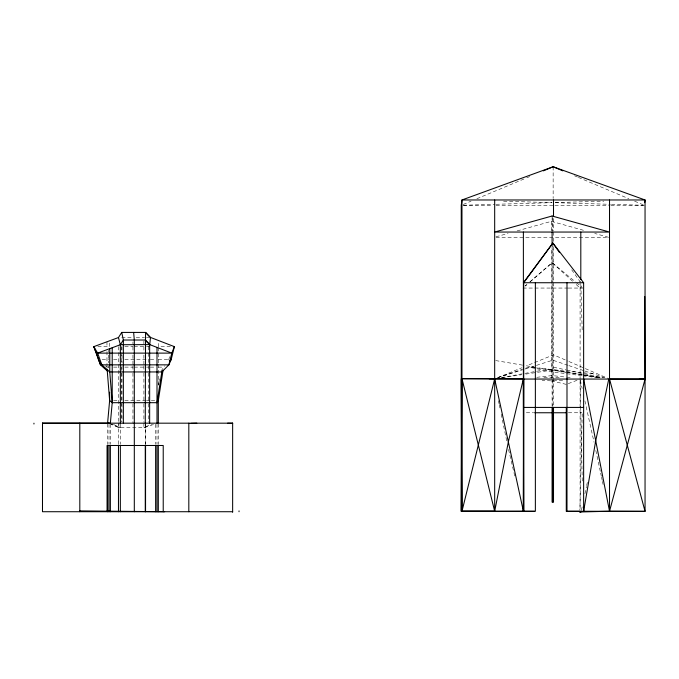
<?xml version="1.0" encoding="UTF-8"?>
<svg xmlns="http://www.w3.org/2000/svg" width="679" height="679" viewBox="0 0 679 679"><rect width="100%" height="100%" fill="white"/><g stroke="black" fill="none" stroke-linecap="round" stroke-linejoin="round"><path stroke-width="0.51" stroke-dasharray="3.4 2.55" d="M582.234 413.859L579.874 509.954M158.368 385.273L158.691 383.228M158.852 382.201L159.497 378.101M581.445 510.226L582.31 506.11M584.925 493.752L586.452 486.537M586.673 485.51L587.327 482.421M168.723 359.963L169.699 356.051M160.974 371.15L164.946 365.726M525.368 286.003L526.946 284.628M530.095 281.895L552.163 262.714L575.639 282.057M525.062 286.003L526.658 284.628M529.849 281.895L552.163 262.714L573.11 281.717M463.205 204.481L471.031 201.196M476.896 198.735L525.775 178.238M526.751 177.822L529.688 176.591M497.571 377.668L521.752 367.797M568.255 383.627L577.133 380.265M143.897 423.178L143.897 427.244L151.723 424.536M153.403 424.511L145.552 427.227L118.469 427.43L111.237 424.35M497.945 377.558L521.854 369.495M525.843 368.154L528.831 367.144L535.4 367.823M497.979 377.626L524.069 369.317M525.079 368.994L552.799 360.167L567.839 365.268M495.976 236.81L508.07 233.432M517.135 230.902L551.382 221.337L585.638 230.902M501.178 377.617L523.849 373.569M524.875 373.382L548.445 369.172L581.835 374.689M501.951 377.736L521.693 374.723M525.852 374.087L553.504 369.86L565.955 371.905M536.716 377.32L552.095 375.58L565.76 377.083M562.662 380.215L551.382 380.902L542.156 380.265M543.896 377.694L552.095 377.235L560.506 377.719M463.367 205.236L495.05 204.32M496.111 204.286L552.095 202.665L502.256 201.154M555.261 202.58L603.852 201.171M143.897 427.244L145.552 427.227M463.367 205.296L492.912 205.296M496.06 205.296L552.799 205.296M554.913 205.296L608.808 205.296M610.896 205.296L643.293 205.296M496.01 237.37L608.808 237.37L594.702 233.432M523.008 288.057L568.077 288.057M568.365 288.057L582.921 288.057M121.736 337.531L132.091 337.531M136.233 337.531L144.517 337.531M146.503 337.531L149.372 337.531M97.861 346.646L109.633 346.646L109.633 340.799M124.843 346.646L133.126 346.646M134.162 346.646L144.517 346.646M146.503 346.646L150.322 346.646M170.37 346.646L158.309 346.646L158.309 342.513M102.173 359.412L108.742 359.412M113.554 359.412L118.469 359.412M124.843 359.412L148.412 359.412M150.322 359.412L155.313 359.412M158.309 359.412L169.173 359.412M105.398 365.726L106.968 367.127L108.742 367.127M113.554 367.127L118.469 367.127M124.843 367.127L133.126 367.127M134.162 367.127L144.517 367.127M146.503 367.127L148.412 367.127M150.322 367.127L155.313 367.127M158.309 367.127L163.554 367.127M113.554 400.542L118.469 400.542M124.843 400.542L145.552 400.542M146.503 400.542L150.322 400.542M151.324 400.542L155.313 400.542M526.335 412.756L533.618 412.756M568.365 412.756L581.886 412.756M118.469 427.43L120.344 427.43L113.087 424.341M555.269 202.698L610.413 204.311M611.465 204.337L644.337 205.296M536.402 367.925L592.92 373.764M566.812 377.201L571.022 377.668M581.835 375.674L552.799 371.939L528.831 367.144M582.879 375.81L597.401 377.677M565.955 372.33L536.682 367.543M566.99 372.482L601.221 377.77M582.879 374.859L600.508 377.77M566.99 372.075L601.221 377.694M495.704 360.574L524.528 365.48M535.672 367.373L526.59 365.828L553.504 354.845L567.992 361.101M553.504 367.246L565.955 369.868M566.99 370.089L603.291 377.745M566.278 384.373L551.382 380.902L551.382 247.928M568.849 365.608L583.898 370.7M584.899 371.04L604.836 377.796M574.493 175.776L577.405 177.007M578.372 177.414L628.822 198.735M634.636 201.196L643.369 204.888M109.913 423.56L118.978 427.43L118.978 423.178M568.96 361.525L608.554 378.636M576.446 282.719L582.115 287.387M576.216 284.535L580.095 288.057M571.701 269.801L580.197 281.87M508.537 449.473L514.809 476.276M580.324 380.181L582.158 388.456M584.899 400.865L594.04 442.241M595.831 450.5L600.448 472.126M600.669 473.153L601.331 476.242M601.552 477.269L602.214 480.359M602.426 481.394L603.088 484.483M498.437 400.703L499.082 403.818M499.294 404.854L499.931 407.969M501.212 414.198L506.755 441.189M580.868 284.849L582.234 331.42M582.242 481.004L580.095 379.145L580.095 280.665M580.095 380.206L580.095 510.201M553.504 218.596L553.504 231.013M553.504 232.048L553.504 241.571M553.504 246.867L553.504 406.348M553.147 166.754L553.147 198.412M552.799 217.713L552.799 231.166M552.867 243.074L552.799 378.016M552.799 380.087L552.799 406.492M552.095 217.017L552.095 231.047M552.095 245.773L552.095 377.235M552.095 378.933L552.095 406.305M551.382 221.337L551.382 231.361M158.309 347.631L158.309 363.265M158.309 364.233L158.309 384.883M158.309 423.866L158.309 443.973M157.002 424.231L157.002 444.261M155.635 424.231L155.635 444.261M148.294 346.553L148.294 351.111M148.294 353.114L148.294 362.892M148.294 365.862L148.294 371.948M148.294 373.009L148.294 401.637M148.294 403.716L148.294 422.151M145.552 422.805L145.552 443.956M145.264 424.197L145.264 444.142M143.897 341.002L143.897 343.939M143.897 346.723L143.897 352.316M143.897 355.066L143.897 364.852M143.897 365.862L143.897 370.938M143.897 373.009L143.897 401.637M143.897 403.716L143.897 422.151M132.948 341.978L132.948 343.812M132.948 346.723L132.948 352.265M132.948 355.066L132.948 364.852M132.948 365.862L132.948 370.938M132.948 373.009L132.948 401.637M132.948 403.716L132.948 423.178M121.991 346.731L121.991 352.24M121.991 355.066L121.991 362.892M121.991 365.862L121.991 370.938M121.991 373.009L121.991 401.637M121.991 403.716L121.991 422.151M121.736 346.646L121.736 365.2M121.736 367.127L121.736 421.744M120.344 424.027L120.344 444.287M118.469 346.646L118.469 421.744M118.469 422.805L118.469 444.049M110.363 424.231L110.363 444.261M109.005 424.231L109.005 444.261M108.402 350.237L108.402 352.155M108.402 355.066L108.402 362.892M108.402 365.862L108.402 367.891M107.621 423.866L107.621 443.973M106.968 341.783L106.968 346.646M106.968 351.561L106.968 367.127"/><path stroke-width="1.02" d="M494.677 378.687L461.966 378.687L494.677 511.304L523.382 511.253L523.721 379.052L461.966 378.687L461.253 378.907L461.966 511.304L534.653 511.329M461.966 378.687L461.253 511.253L494.677 511.177M583.592 381.157L583.634 379.052L609.521 511.253L645.05 511.338L609.521 379.052L645.05 379.145L644.711 296.46M42.505 423.178L108.377 423.144M145.264 423.178L145.552 332.421L121.736 332.421L118.469 337.531L93.812 346.646L100.458 364.852L107.681 371.303M112.213 347.733L112.213 402.689L110.363 423.178L107.621 422.805L109.633 400.542L109.633 392.19M150.322 337.531L145.552 332.421L150.475 337.421L149.652 345.45L149.652 423.178M644.694 202.639L645.05 199.974L553.147 166.754L461.966 199.974L461.253 205.296L461.253 511.253L493.964 511.329M232.642 511.72L42.488 511.72L42.505 423.034M107.129 369.215L109.633 400.542L112.213 402.689L157.002 402.689L161.823 371.948L168.876 364.852L171.21 359.412L174.384 346.646L150.475 337.421M163.062 370.259L158.309 400.542L157.002 402.689M583.592 509.165L583.634 511.253L595.661 441.053L608.783 379.052M489.211 378.823L523.382 378.831L523.721 511.253L523.721 282.736L552.867 243.074L583.634 282.736L583.634 511.253M639.338 379.128L645.05 379.145L609.521 511.253L609.521 199.974M523.382 378.831L508.529 441.053L494.677 511.312L494.677 199.974M580.095 511.253L579.815 511.991L608.808 511.253M174.384 346.646L171.787 353.114L168.876 364.852L101.825 364.852L98.336 359.412M120.344 423.178L120.344 344.728L123.357 340.018L121.736 332.421M170.157 360.965L171.21 359.412L169.818 360.812M95.943 352.189L93.812 346.646L97.657 353.114L171.787 353.114L149.787 344.626L147.53 342.318M581.224 511.253L579.815 511.991L581.886 511.55M543.378 170.853L553.147 166.754L562.849 170.853M123.357 423.178L123.357 340.018L145.264 340.018L149.787 344.626L120.344 344.728L97.657 353.114L101.825 364.852L109.769 371.948L161.823 371.948M191.054 423.357L196.817 423.178M583.634 282.736L523.382 282.736L552.867 243.074L559.547 252.554M523.721 379.052L645.05 379.052M523.721 407.425L583.634 407.425M534.653 412.756L566.278 412.756M42.488 423.178L232.642 423.178M566.99 282.736L566.99 511.253L645.05 511.338L645.05 199.974L461.966 199.974L461.966 511.304L494.677 378.848L523.382 511.253L535.366 511.253L535.366 282.736M579.807 511.329L566.278 511.329L566.278 407.502M79.808 510.897L164.649 511.72M227.635 423.178L232.642 423.263M145.264 340.018L147.47 342.386M96.299 353.114L100.458 364.852M118.469 337.531L120.344 344.728M133.644 332.421L134.306 340.018L134.306 511.72M112.213 402.689L109.769 371.948L109.769 348.641M580.808 232.048L580.808 279.561M553.504 199.974L553.504 216.525M553.504 407.4L553.504 502.121M552.799 407.553L552.799 502.502M552.095 232.048L552.095 244.72M552.095 407.366L552.095 502.121M523.382 232.048L523.382 511.253M239.025 510.897L239.025 511.72M232.642 423.127L232.642 512.246M188.813 423.178L188.813 511.72M163.223 511.703L163.223 445.492L107.061 445.492L107.061 511.1M158.309 398.454L158.309 422.805L157.002 423.178L157.002 347.41M158.309 445.034L158.309 511.72M157.002 445.314L157.002 511.72M155.635 445.314L155.635 511.72M145.552 445L145.552 511.72M145.264 445.195L145.264 511.72M120.344 445.339L120.344 511.72M118.469 445.084L118.469 511.72M110.363 445.314L110.363 511.72M109.005 445.314L109.005 511.72M107.621 445.034L107.621 511.72M79.808 423.178L79.808 511.72M33.95 423.178L33.95 424.002M552.095 216.007L494.677 232.048L609.521 232.048L552.095 216.007"/></g></svg>
